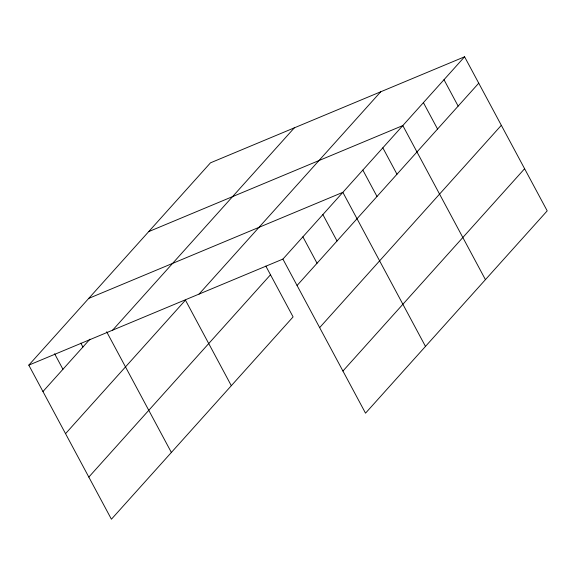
<?xml version="1.0" encoding="UTF-8"?>
<svg xmlns="http://www.w3.org/2000/svg" width="576" height="576" viewBox="0 0 576 576"><rect width="100%" height="100%" fill="white"/><g stroke="black" fill="none" stroke-linecap="round" stroke-linejoin="round"><path stroke-width="0.86" d="M265.838 266.09L293.09 316.908L111.413 519.214L28.8 365.141L210.478 162.835L464.587 56.786L547.2 210.859L365.522 413.165L282.91 259.092L464.587 56.786M42.955 391.536L89.971 339.17M112.658 330.142L294.336 127.843M65.542 433.663L185.45 300.146L231.322 385.69M199.051 294.084L380.729 91.786M88.819 477.079L270.497 274.774M297.065 285.487L478.742 83.182M319.658 327.614L501.329 125.316M342.929 371.03L524.606 168.725M148.709 231.617L402.818 125.568L485.431 279.641M88.754 298.382L342.864 192.334L425.477 346.399M28.8 365.141L282.91 259.092M443.995 79.718L458.15 106.114M423.41 102.643L437.558 129.038M382.831 147.823L396.986 174.218M362.851 170.078L376.999 196.474M322.877 214.582L337.032 240.977M302.897 236.837L317.045 263.232M106.668 331.798L171.367 452.448M80.842 343.145L82.922 347.026M54.612 353.75L62.935 369.281"/></g></svg>
